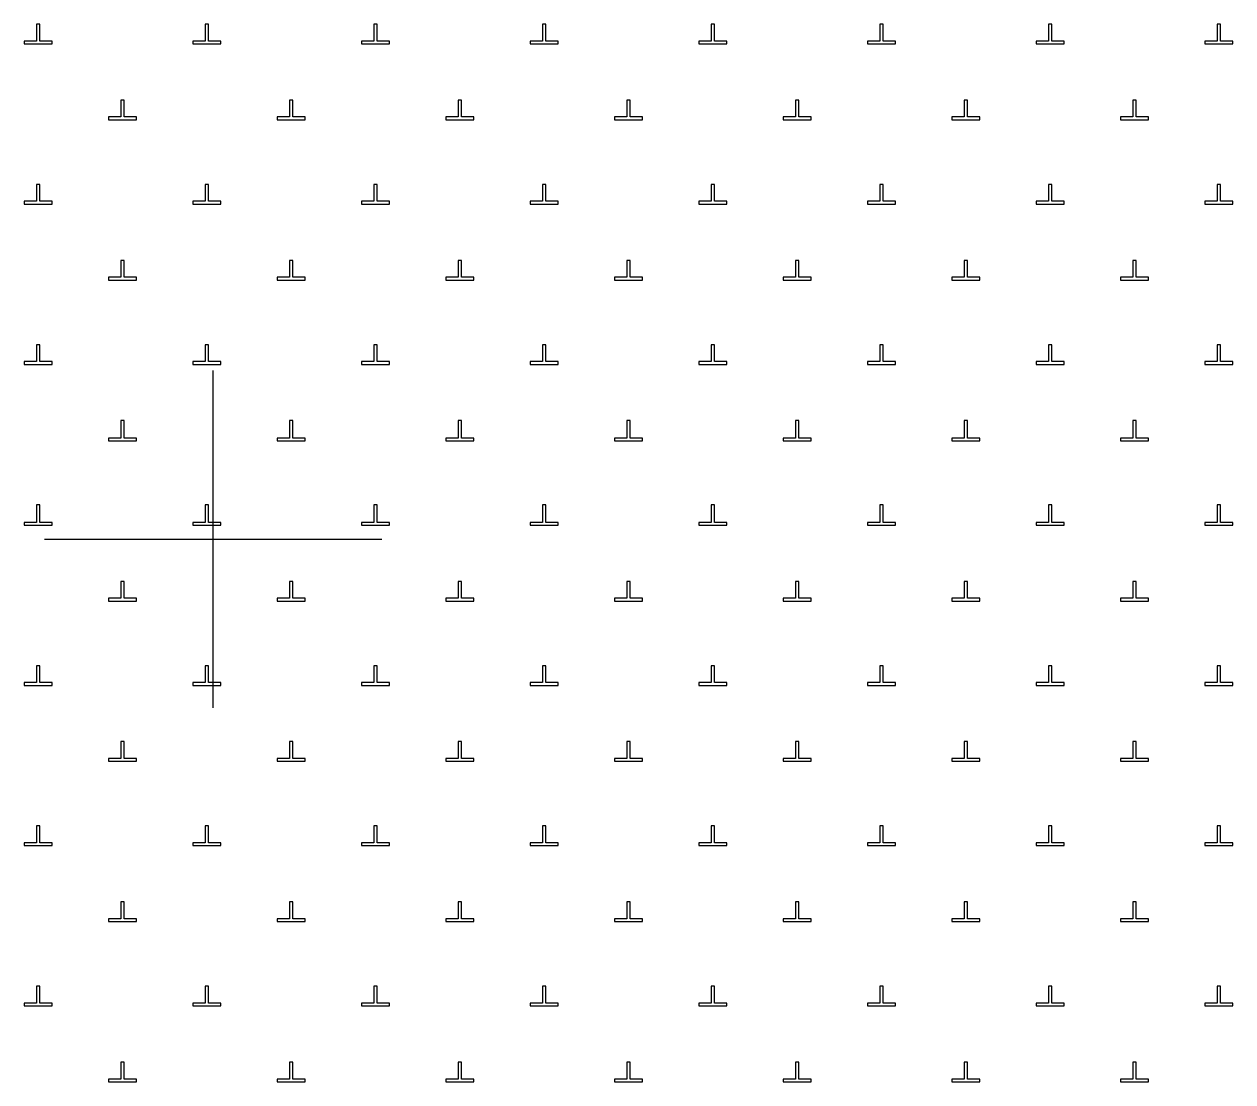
# Model space of a CAD drawing. Extents: x 550890 to 551618, y 1839259 to 1840146.
# Drawn here: x 551496.64 to 551518.14, y 1839890.35 to 1839909.16 of the extents above; entities that cross this region are included whole.
import ezdxf

# ---------------------------------------------------------------- set-up
doc = ezdxf.new("R2010")
doc.units = 0
doc.layers.add('Level 19', color=7, linetype='Continuous')
doc.layers.add('Level 63', color=7, linetype='Continuous')

msp = doc.modelspace()

# ---------------------------------------------------------------- linework, layer by layer
at = {"layer": 'Level 19'}
for p, q in [((551496.92, 1839909.16), (551496.86, 1839909.16)), ((551496.86, 1839909.16), (551496.86, 1839908.86)), ((551496.92, 1839908.86), (551496.92, 1839909.16)), ((551499.92, 1839909.16), (551499.86, 1839909.16)), ((551499.86, 1839909.16), (551499.86, 1839908.86)), ((551499.92, 1839908.86), (551499.92, 1839909.16)), ((551502.92, 1839909.16), (551502.86, 1839909.16)), ((551502.86, 1839909.16), (551502.86, 1839908.86)), ((551502.92, 1839908.86), (551502.92, 1839909.16)), ((551505.92, 1839909.16), (551505.86, 1839909.16)), ((551505.86, 1839909.16), (551505.86, 1839908.86)), ((551505.92, 1839908.86), (551505.92, 1839909.16)), ((551508.92, 1839909.16), (551508.86, 1839909.16)), ((551508.86, 1839909.16), (551508.86, 1839908.86)), ((551508.92, 1839908.86), (551508.92, 1839909.16)), ((551511.92, 1839909.16), (551511.86, 1839909.16)), ((551511.86, 1839909.16), (551511.86, 1839908.86)), ((551511.92, 1839908.86), (551511.92, 1839909.16)), ((551514.92, 1839909.16), (551514.86, 1839909.16)), ((551514.86, 1839909.16), (551514.86, 1839908.86)), ((551514.92, 1839908.86), (551514.92, 1839909.16)), ((551517.92, 1839909.16), (551517.86, 1839909.16)), ((551517.86, 1839909.16), (551517.86, 1839908.86)), ((551517.92, 1839908.86), (551517.92, 1839909.16)), ((551496.86, 1839908.86), (551496.64, 1839908.86)), ((551496.64, 1839908.86), (551496.64, 1839908.81)), ((551496.64, 1839908.81), (551497.14, 1839908.81)), ((551497.14, 1839908.86), (551496.92, 1839908.86)), ((551497.14, 1839908.81), (551497.14, 1839908.86)), ((551499.86, 1839908.86), (551499.64, 1839908.86)), ((551499.64, 1839908.86), (551499.64, 1839908.81)), ((551499.64, 1839908.81), (551500.14, 1839908.81)), ((551500.14, 1839908.86), (551499.92, 1839908.86)), ((551500.14, 1839908.81), (551500.14, 1839908.86)), ((551502.86, 1839908.86), (551502.64, 1839908.86)), ((551502.64, 1839908.86), (551502.64, 1839908.81)), ((551502.64, 1839908.81), (551503.14, 1839908.81)), ((551503.14, 1839908.86), (551502.92, 1839908.86)), ((551503.14, 1839908.81), (551503.14, 1839908.86)), ((551505.86, 1839908.86), (551505.64, 1839908.86)), ((551505.64, 1839908.86), (551505.64, 1839908.81)), ((551505.64, 1839908.81), (551506.14, 1839908.81)), ((551506.14, 1839908.86), (551505.92, 1839908.86)), ((551506.14, 1839908.81), (551506.14, 1839908.86)), ((551508.86, 1839908.86), (551508.64, 1839908.86)), ((551508.64, 1839908.86), (551508.64, 1839908.81)), ((551508.64, 1839908.81), (551509.14, 1839908.81)), ((551509.14, 1839908.86), (551508.92, 1839908.86)), ((551509.14, 1839908.81), (551509.14, 1839908.86)), ((551511.86, 1839908.86), (551511.64, 1839908.86)), ((551511.64, 1839908.86), (551511.64, 1839908.81)), ((551511.64, 1839908.81), (551512.14, 1839908.81)), ((551512.14, 1839908.86), (551511.92, 1839908.86)), ((551512.14, 1839908.81), (551512.14, 1839908.86)), ((551514.86, 1839908.86), (551514.64, 1839908.86)), ((551514.64, 1839908.86), (551514.64, 1839908.81)), ((551514.64, 1839908.81), (551515.14, 1839908.81)), ((551515.14, 1839908.86), (551514.92, 1839908.86)), ((551515.14, 1839908.81), (551515.14, 1839908.86)), ((551517.86, 1839908.86), (551517.64, 1839908.86)), ((551517.64, 1839908.86), (551517.64, 1839908.81)), ((551517.64, 1839908.81), (551518.14, 1839908.81)), ((551518.14, 1839908.86), (551517.92, 1839908.86)), ((551518.14, 1839908.81), (551518.14, 1839908.86)), ((551498.42, 1839907.81), (551498.36, 1839907.81)), ((551498.36, 1839907.81), (551498.36, 1839907.51)), ((551498.42, 1839907.51), (551498.42, 1839907.81)), ((551501.42, 1839907.81), (551501.36, 1839907.81)), ((551501.36, 1839907.81), (551501.36, 1839907.51)), ((551501.42, 1839907.51), (551501.42, 1839907.81)), ((551504.42, 1839907.81), (551504.36, 1839907.81)), ((551504.36, 1839907.81), (551504.36, 1839907.51)), ((551504.42, 1839907.51), (551504.42, 1839907.81)), ((551507.42, 1839907.81), (551507.36, 1839907.81)), ((551507.36, 1839907.81), (551507.36, 1839907.51)), ((551507.42, 1839907.51), (551507.42, 1839907.81)), ((551510.42, 1839907.81), (551510.36, 1839907.81)), ((551510.36, 1839907.81), (551510.36, 1839907.51)), ((551510.42, 1839907.51), (551510.42, 1839907.81)), ((551513.42, 1839907.81), (551513.36, 1839907.81)), ((551513.36, 1839907.81), (551513.36, 1839907.51)), ((551513.42, 1839907.51), (551513.42, 1839907.81)), ((551516.42, 1839907.81), (551516.36, 1839907.81)), ((551516.36, 1839907.81), (551516.36, 1839907.51)), ((551516.42, 1839907.51), (551516.42, 1839907.81)), ((551498.36, 1839907.51), (551498.14, 1839907.51)), ((551498.14, 1839907.51), (551498.14, 1839907.46)), ((551498.14, 1839907.46), (551498.64, 1839907.46)), ((551498.64, 1839907.51), (551498.42, 1839907.51)), ((551498.64, 1839907.46), (551498.64, 1839907.51)), ((551501.36, 1839907.51), (551501.14, 1839907.51)), ((551501.14, 1839907.51), (551501.14, 1839907.46)), ((551501.14, 1839907.46), (551501.64, 1839907.46)), ((551501.64, 1839907.51), (551501.42, 1839907.51)), ((551501.64, 1839907.46), (551501.64, 1839907.51)), ((551504.36, 1839907.51), (551504.14, 1839907.51)), ((551504.14, 1839907.51), (551504.14, 1839907.46)), ((551504.14, 1839907.46), (551504.64, 1839907.46)), ((551504.64, 1839907.51), (551504.42, 1839907.51)), ((551504.64, 1839907.46), (551504.64, 1839907.51)), ((551507.36, 1839907.51), (551507.14, 1839907.51)), ((551507.14, 1839907.51), (551507.14, 1839907.46)), ((551507.14, 1839907.46), (551507.64, 1839907.46)), ((551507.64, 1839907.51), (551507.42, 1839907.51)), ((551507.64, 1839907.46), (551507.64, 1839907.51)), ((551510.36, 1839907.51), (551510.14, 1839907.51)), ((551510.14, 1839907.51), (551510.14, 1839907.46)), ((551510.14, 1839907.46), (551510.64, 1839907.46)), ((551510.64, 1839907.51), (551510.42, 1839907.51)), ((551510.64, 1839907.46), (551510.64, 1839907.51)), ((551513.36, 1839907.51), (551513.14, 1839907.51)), ((551513.14, 1839907.51), (551513.14, 1839907.46)), ((551513.14, 1839907.46), (551513.64, 1839907.46)), ((551513.64, 1839907.51), (551513.42, 1839907.51)), ((551513.64, 1839907.46), (551513.64, 1839907.51)), ((551516.36, 1839907.51), (551516.14, 1839907.51)), ((551516.14, 1839907.51), (551516.14, 1839907.46)), ((551516.14, 1839907.46), (551516.64, 1839907.46)), ((551516.64, 1839907.51), (551516.42, 1839907.51)), ((551516.64, 1839907.46), (551516.64, 1839907.51)), ((551496.92, 1839906.31), (551496.86, 1839906.31)), ((551496.86, 1839906.31), (551496.86, 1839906.01)), ((551496.92, 1839906.01), (551496.92, 1839906.31)), ((551499.92, 1839906.31), (551499.86, 1839906.31)), ((551499.86, 1839906.31), (551499.86, 1839906.01)), ((551499.92, 1839906.01), (551499.92, 1839906.31)), ((551502.92, 1839906.31), (551502.86, 1839906.31)), ((551502.86, 1839906.31), (551502.86, 1839906.01)), ((551502.92, 1839906.01), (551502.92, 1839906.31)), ((551505.92, 1839906.31), (551505.86, 1839906.31)), ((551505.86, 1839906.31), (551505.86, 1839906.01)), ((551505.92, 1839906.01), (551505.92, 1839906.31)), ((551508.92, 1839906.31), (551508.86, 1839906.31)), ((551508.86, 1839906.31), (551508.86, 1839906.01)), ((551508.92, 1839906.01), (551508.92, 1839906.31)), ((551511.92, 1839906.31), (551511.86, 1839906.31)), ((551511.86, 1839906.31), (551511.86, 1839906.01)), ((551511.92, 1839906.01), (551511.92, 1839906.31)), ((551514.92, 1839906.31), (551514.86, 1839906.31)), ((551514.86, 1839906.31), (551514.86, 1839906.01)), ((551514.92, 1839906.01), (551514.92, 1839906.31)), ((551517.92, 1839906.31), (551517.86, 1839906.31)), ((551517.86, 1839906.31), (551517.86, 1839906.01)), ((551517.92, 1839906.01), (551517.92, 1839906.31)), ((551496.86, 1839906.01), (551496.64, 1839906.01)), ((551496.64, 1839906.01), (551496.64, 1839905.96)), ((551496.64, 1839905.96), (551497.14, 1839905.96)), ((551497.14, 1839906.01), (551496.92, 1839906.01)), ((551497.14, 1839905.96), (551497.14, 1839906.01)), ((551499.86, 1839906.01), (551499.64, 1839906.01)), ((551499.64, 1839906.01), (551499.64, 1839905.96)), ((551499.64, 1839905.96), (551500.14, 1839905.96)), ((551500.14, 1839906.01), (551499.92, 1839906.01)), ((551500.14, 1839905.96), (551500.14, 1839906.01)), ((551502.86, 1839906.01), (551502.64, 1839906.01)), ((551502.64, 1839906.01), (551502.64, 1839905.96)), ((551502.64, 1839905.96), (551503.14, 1839905.96)), ((551503.14, 1839906.01), (551502.92, 1839906.01)), ((551503.14, 1839905.96), (551503.14, 1839906.01)), ((551505.86, 1839906.01), (551505.64, 1839906.01)), ((551505.64, 1839906.01), (551505.64, 1839905.96)), ((551505.64, 1839905.96), (551506.14, 1839905.96)), ((551506.14, 1839906.01), (551505.92, 1839906.01)), ((551506.14, 1839905.96), (551506.14, 1839906.01)), ((551508.86, 1839906.01), (551508.64, 1839906.01)), ((551508.64, 1839906.01), (551508.64, 1839905.96)), ((551508.64, 1839905.96), (551509.14, 1839905.96)), ((551509.14, 1839906.01), (551508.92, 1839906.01)), ((551509.14, 1839905.96), (551509.14, 1839906.01)), ((551511.86, 1839906.01), (551511.64, 1839906.01)), ((551511.64, 1839906.01), (551511.64, 1839905.96)), ((551511.64, 1839905.96), (551512.14, 1839905.96)), ((551512.14, 1839906.01), (551511.92, 1839906.01)), ((551512.14, 1839905.96), (551512.14, 1839906.01)), ((551514.86, 1839906.01), (551514.64, 1839906.01)), ((551514.64, 1839906.01), (551514.64, 1839905.96)), ((551514.64, 1839905.96), (551515.14, 1839905.96)), ((551515.14, 1839906.01), (551514.92, 1839906.01)), ((551515.14, 1839905.96), (551515.14, 1839906.01)), ((551517.86, 1839906.01), (551517.64, 1839906.01)), ((551517.64, 1839906.01), (551517.64, 1839905.96)), ((551517.64, 1839905.96), (551518.14, 1839905.96)), ((551518.14, 1839906.01), (551517.92, 1839906.01)), ((551518.14, 1839905.96), (551518.14, 1839906.01)), ((551498.42, 1839904.96), (551498.36, 1839904.96)), ((551498.36, 1839904.96), (551498.36, 1839904.66)), ((551498.42, 1839904.66), (551498.42, 1839904.96)), ((551501.42, 1839904.96), (551501.36, 1839904.96)), ((551501.36, 1839904.96), (551501.36, 1839904.66)), ((551501.42, 1839904.66), (551501.42, 1839904.96)), ((551504.42, 1839904.96), (551504.36, 1839904.96)), ((551504.36, 1839904.96), (551504.36, 1839904.66)), ((551504.42, 1839904.66), (551504.42, 1839904.96)), ((551507.42, 1839904.96), (551507.36, 1839904.96)), ((551507.36, 1839904.96), (551507.36, 1839904.66)), ((551507.42, 1839904.66), (551507.42, 1839904.96)), ((551510.42, 1839904.96), (551510.36, 1839904.96)), ((551510.36, 1839904.96), (551510.36, 1839904.66)), ((551510.42, 1839904.66), (551510.42, 1839904.96)), ((551513.42, 1839904.96), (551513.36, 1839904.96)), ((551513.36, 1839904.96), (551513.36, 1839904.66)), ((551513.42, 1839904.66), (551513.42, 1839904.96)), ((551516.42, 1839904.96), (551516.36, 1839904.96)), ((551516.36, 1839904.96), (551516.36, 1839904.66)), ((551516.42, 1839904.66), (551516.42, 1839904.96)), ((551498.36, 1839904.66), (551498.14, 1839904.66)), ((551498.14, 1839904.66), (551498.14, 1839904.61)), ((551498.64, 1839904.66), (551498.42, 1839904.66)), ((551498.64, 1839904.61), (551498.64, 1839904.66)), ((551501.36, 1839904.66), (551501.14, 1839904.66)), ((551501.14, 1839904.66), (551501.14, 1839904.61)), ((551501.64, 1839904.66), (551501.42, 1839904.66)), ((551501.64, 1839904.61), (551501.64, 1839904.66)), ((551504.36, 1839904.66), (551504.14, 1839904.66)), ((551504.14, 1839904.66), (551504.14, 1839904.61)), ((551504.64, 1839904.66), (551504.42, 1839904.66)), ((551504.64, 1839904.61), (551504.64, 1839904.66)), ((551507.36, 1839904.66), (551507.14, 1839904.66)), ((551507.14, 1839904.66), (551507.14, 1839904.61)), ((551507.64, 1839904.66), (551507.42, 1839904.66)), ((551507.64, 1839904.61), (551507.64, 1839904.66)), ((551510.36, 1839904.66), (551510.14, 1839904.66)), ((551510.14, 1839904.66), (551510.14, 1839904.61)), ((551510.64, 1839904.66), (551510.42, 1839904.66)), ((551510.64, 1839904.61), (551510.64, 1839904.66)), ((551513.36, 1839904.66), (551513.14, 1839904.66)), ((551513.14, 1839904.66), (551513.14, 1839904.61)), ((551513.64, 1839904.66), (551513.42, 1839904.66)), ((551513.64, 1839904.61), (551513.64, 1839904.66)), ((551516.36, 1839904.66), (551516.14, 1839904.66)), ((551516.14, 1839904.66), (551516.14, 1839904.61)), ((551516.64, 1839904.66), (551516.42, 1839904.66)), ((551516.64, 1839904.61), (551516.64, 1839904.66)), ((551498.14, 1839904.61), (551498.64, 1839904.61)), ((551501.14, 1839904.61), (551501.64, 1839904.61)), ((551504.14, 1839904.61), (551504.64, 1839904.61)), ((551507.14, 1839904.61), (551507.64, 1839904.61)), ((551510.14, 1839904.61), (551510.64, 1839904.61)), ((551513.14, 1839904.61), (551513.64, 1839904.61)), ((551516.14, 1839904.61), (551516.64, 1839904.61)), ((551496.92, 1839903.46), (551496.86, 1839903.46)), ((551496.86, 1839903.46), (551496.86, 1839903.16)), ((551496.92, 1839903.16), (551496.92, 1839903.46)), ((551499.92, 1839903.46), (551499.86, 1839903.46)), ((551499.86, 1839903.46), (551499.86, 1839903.16)), ((551499.92, 1839903.16), (551499.92, 1839903.46)), ((551502.92, 1839903.46), (551502.86, 1839903.46)), ((551502.86, 1839903.46), (551502.86, 1839903.16)), ((551502.92, 1839903.16), (551502.92, 1839903.46)), ((551505.92, 1839903.46), (551505.86, 1839903.46)), ((551505.86, 1839903.46), (551505.86, 1839903.16)), ((551505.92, 1839903.16), (551505.92, 1839903.46)), ((551508.92, 1839903.46), (551508.86, 1839903.46)), ((551508.86, 1839903.46), (551508.86, 1839903.16)), ((551508.92, 1839903.16), (551508.92, 1839903.46)), ((551511.92, 1839903.46), (551511.86, 1839903.46)), ((551511.86, 1839903.46), (551511.86, 1839903.16)), ((551511.92, 1839903.16), (551511.92, 1839903.46)), ((551514.92, 1839903.46), (551514.86, 1839903.46)), ((551514.86, 1839903.46), (551514.86, 1839903.16)), ((551514.92, 1839903.16), (551514.92, 1839903.46)), ((551517.92, 1839903.46), (551517.86, 1839903.46)), ((551517.86, 1839903.46), (551517.86, 1839903.16)), ((551517.92, 1839903.16), (551517.92, 1839903.46)), ((551496.86, 1839903.16), (551496.64, 1839903.16)), ((551496.64, 1839903.16), (551496.64, 1839903.11)), ((551497.14, 1839903.16), (551496.92, 1839903.16)), ((551497.14, 1839903.11), (551497.14, 1839903.16)), ((551499.86, 1839903.16), (551499.64, 1839903.16)), ((551499.64, 1839903.16), (551499.64, 1839903.11)), ((551500.14, 1839903.16), (551499.92, 1839903.16)), ((551500.14, 1839903.11), (551500.14, 1839903.16)), ((551502.86, 1839903.16), (551502.64, 1839903.16)), ((551502.64, 1839903.16), (551502.64, 1839903.11)), ((551503.14, 1839903.16), (551502.92, 1839903.16)), ((551503.14, 1839903.11), (551503.14, 1839903.16)), ((551505.86, 1839903.16), (551505.64, 1839903.16)), ((551505.64, 1839903.16), (551505.64, 1839903.11)), ((551506.14, 1839903.16), (551505.92, 1839903.16)), ((551506.14, 1839903.11), (551506.14, 1839903.16)), ((551508.86, 1839903.16), (551508.64, 1839903.16)), ((551508.64, 1839903.16), (551508.64, 1839903.11)), ((551509.14, 1839903.16), (551508.92, 1839903.16)), ((551509.14, 1839903.11), (551509.14, 1839903.16)), ((551511.86, 1839903.16), (551511.64, 1839903.16)), ((551511.64, 1839903.16), (551511.64, 1839903.11)), ((551512.14, 1839903.16), (551511.92, 1839903.16)), ((551512.14, 1839903.11), (551512.14, 1839903.16)), ((551514.86, 1839903.16), (551514.64, 1839903.16)), ((551514.64, 1839903.16), (551514.64, 1839903.11)), ((551515.14, 1839903.16), (551514.92, 1839903.16)), ((551515.14, 1839903.11), (551515.14, 1839903.16)), ((551517.86, 1839903.16), (551517.64, 1839903.16)), ((551517.64, 1839903.16), (551517.64, 1839903.11)), ((551518.14, 1839903.16), (551517.92, 1839903.16)), ((551518.14, 1839903.11), (551518.14, 1839903.16)), ((551496.64, 1839903.11), (551497.14, 1839903.11)), ((551499.64, 1839903.11), (551500.14, 1839903.11)), ((551502.64, 1839903.11), (551503.14, 1839903.11)), ((551505.64, 1839903.11), (551506.14, 1839903.11)), ((551508.64, 1839903.11), (551509.14, 1839903.11)), ((551511.64, 1839903.11), (551512.14, 1839903.11)), ((551514.64, 1839903.11), (551515.14, 1839903.11)), ((551517.64, 1839903.11), (551518.14, 1839903.11)), ((551498.42, 1839902.11), (551498.36, 1839902.11)), ((551498.36, 1839902.11), (551498.36, 1839901.8)), ((551498.42, 1839901.8), (551498.42, 1839902.11)), ((551501.42, 1839902.11), (551501.36, 1839902.11)), ((551501.36, 1839902.11), (551501.36, 1839901.8)), ((551501.42, 1839901.8), (551501.42, 1839902.11)), ((551504.42, 1839902.11), (551504.36, 1839902.11)), ((551504.36, 1839902.11), (551504.36, 1839901.8)), ((551504.42, 1839901.8), (551504.42, 1839902.11)), ((551507.42, 1839902.11), (551507.36, 1839902.11)), ((551507.36, 1839902.11), (551507.36, 1839901.8)), ((551507.42, 1839901.8), (551507.42, 1839902.11)), ((551510.42, 1839902.11), (551510.36, 1839902.11)), ((551510.36, 1839902.11), (551510.36, 1839901.8)), ((551510.42, 1839901.8), (551510.42, 1839902.11)), ((551513.42, 1839902.11), (551513.36, 1839902.11)), ((551513.36, 1839902.11), (551513.36, 1839901.8)), ((551513.42, 1839901.8), (551513.42, 1839902.11)), ((551516.42, 1839902.11), (551516.36, 1839902.11)), ((551516.36, 1839902.11), (551516.36, 1839901.8)), ((551516.42, 1839901.8), (551516.42, 1839902.11)), ((551498.36, 1839901.8), (551498.14, 1839901.8)), ((551498.14, 1839901.8), (551498.14, 1839901.75)), ((551498.14, 1839901.75), (551498.64, 1839901.75)), ((551498.64, 1839901.8), (551498.42, 1839901.8)), ((551498.64, 1839901.75), (551498.64, 1839901.8)), ((551501.36, 1839901.8), (551501.14, 1839901.8)), ((551501.14, 1839901.8), (551501.14, 1839901.75)), ((551501.14, 1839901.75), (551501.64, 1839901.75)), ((551501.64, 1839901.8), (551501.42, 1839901.8)), ((551501.64, 1839901.75), (551501.64, 1839901.8)), ((551504.36, 1839901.8), (551504.14, 1839901.8)), ((551504.14, 1839901.8), (551504.14, 1839901.75)), ((551504.14, 1839901.75), (551504.64, 1839901.75)), ((551504.64, 1839901.8), (551504.42, 1839901.8)), ((551504.64, 1839901.75), (551504.64, 1839901.8)), ((551507.36, 1839901.8), (551507.14, 1839901.8)), ((551507.14, 1839901.8), (551507.14, 1839901.75)), ((551507.14, 1839901.75), (551507.64, 1839901.75)), ((551507.64, 1839901.8), (551507.42, 1839901.8)), ((551507.64, 1839901.75), (551507.64, 1839901.8)), ((551510.36, 1839901.8), (551510.14, 1839901.8)), ((551510.14, 1839901.8), (551510.14, 1839901.75)), ((551510.14, 1839901.75), (551510.64, 1839901.75)), ((551510.64, 1839901.8), (551510.42, 1839901.8)), ((551510.64, 1839901.75), (551510.64, 1839901.8)), ((551513.36, 1839901.8), (551513.14, 1839901.8)), ((551513.14, 1839901.8), (551513.14, 1839901.75)), ((551513.14, 1839901.75), (551513.64, 1839901.75)), ((551513.64, 1839901.8), (551513.42, 1839901.8)), ((551513.64, 1839901.75), (551513.64, 1839901.8)), ((551516.36, 1839901.8), (551516.14, 1839901.8)), ((551516.14, 1839901.8), (551516.14, 1839901.75)), ((551516.14, 1839901.75), (551516.64, 1839901.75)), ((551516.64, 1839901.8), (551516.42, 1839901.8)), ((551516.64, 1839901.75), (551516.64, 1839901.8)), ((551496.92, 1839900.61), (551496.86, 1839900.61)), ((551496.86, 1839900.61), (551496.86, 1839900.3)), ((551496.92, 1839900.3), (551496.92, 1839900.61)), ((551499.92, 1839900.61), (551499.86, 1839900.61)), ((551499.86, 1839900.61), (551499.86, 1839900.3)), ((551499.92, 1839900.3), (551499.92, 1839900.61)), ((551502.92, 1839900.61), (551502.86, 1839900.61)), ((551502.86, 1839900.61), (551502.86, 1839900.3)), ((551502.92, 1839900.3), (551502.92, 1839900.61)), ((551505.92, 1839900.61), (551505.86, 1839900.61)), ((551505.86, 1839900.61), (551505.86, 1839900.3)), ((551505.92, 1839900.3), (551505.92, 1839900.61)), ((551508.92, 1839900.61), (551508.86, 1839900.61)), ((551508.86, 1839900.61), (551508.86, 1839900.3)), ((551508.92, 1839900.3), (551508.92, 1839900.61)), ((551511.92, 1839900.61), (551511.86, 1839900.61)), ((551511.86, 1839900.61), (551511.86, 1839900.3)), ((551511.92, 1839900.3), (551511.92, 1839900.61)), ((551514.92, 1839900.61), (551514.86, 1839900.61)), ((551514.86, 1839900.61), (551514.86, 1839900.3)), ((551514.92, 1839900.3), (551514.92, 1839900.61)), ((551517.92, 1839900.61), (551517.86, 1839900.61)), ((551517.86, 1839900.61), (551517.86, 1839900.3)), ((551517.92, 1839900.3), (551517.92, 1839900.61)), ((551496.86, 1839900.3), (551496.64, 1839900.3)), ((551496.64, 1839900.3), (551496.64, 1839900.25)), ((551496.64, 1839900.25), (551497.14, 1839900.25)), ((551497.14, 1839900.3), (551496.92, 1839900.3)), ((551497.14, 1839900.25), (551497.14, 1839900.3)), ((551499.86, 1839900.3), (551499.64, 1839900.3)), ((551499.64, 1839900.3), (551499.64, 1839900.25)), ((551499.64, 1839900.25), (551500.14, 1839900.25)), ((551500.14, 1839900.3), (551499.92, 1839900.3)), ((551500.14, 1839900.25), (551500.14, 1839900.3)), ((551502.86, 1839900.3), (551502.64, 1839900.3)), ((551502.64, 1839900.3), (551502.64, 1839900.25)), ((551502.64, 1839900.25), (551503.14, 1839900.25)), ((551503.14, 1839900.3), (551502.92, 1839900.3)), ((551503.14, 1839900.25), (551503.14, 1839900.3)), ((551505.86, 1839900.3), (551505.64, 1839900.3)), ((551505.64, 1839900.3), (551505.64, 1839900.25)), ((551505.64, 1839900.25), (551506.14, 1839900.25)), ((551506.14, 1839900.3), (551505.92, 1839900.3)), ((551506.14, 1839900.25), (551506.14, 1839900.3)), ((551508.86, 1839900.3), (551508.64, 1839900.3)), ((551508.64, 1839900.3), (551508.64, 1839900.25)), ((551508.64, 1839900.25), (551509.14, 1839900.25)), ((551509.14, 1839900.3), (551508.92, 1839900.3)), ((551509.14, 1839900.25), (551509.14, 1839900.3)), ((551511.86, 1839900.3), (551511.64, 1839900.3)), ((551511.64, 1839900.3), (551511.64, 1839900.25)), ((551511.64, 1839900.25), (551512.14, 1839900.25)), ((551512.14, 1839900.3), (551511.92, 1839900.3)), ((551512.14, 1839900.25), (551512.14, 1839900.3)), ((551514.86, 1839900.3), (551514.64, 1839900.3)), ((551514.64, 1839900.3), (551514.64, 1839900.25)), ((551514.64, 1839900.25), (551515.14, 1839900.25)), ((551515.14, 1839900.3), (551514.92, 1839900.3)), ((551515.14, 1839900.25), (551515.14, 1839900.3)), ((551517.86, 1839900.3), (551517.64, 1839900.3)), ((551517.64, 1839900.3), (551517.64, 1839900.25)), ((551517.64, 1839900.25), (551518.14, 1839900.25)), ((551518.14, 1839900.3), (551517.92, 1839900.3)), ((551518.14, 1839900.25), (551518.14, 1839900.3)), ((551498.42, 1839899.25), (551498.36, 1839899.25)), ((551498.36, 1839899.25), (551498.36, 1839898.95)), ((551498.42, 1839898.95), (551498.42, 1839899.25)), ((551501.42, 1839899.25), (551501.36, 1839899.25)), ((551501.36, 1839899.25), (551501.36, 1839898.95)), ((551501.42, 1839898.95), (551501.42, 1839899.25)), ((551504.42, 1839899.25), (551504.36, 1839899.25)), ((551504.36, 1839899.25), (551504.36, 1839898.95)), ((551504.42, 1839898.95), (551504.42, 1839899.25)), ((551507.42, 1839899.25), (551507.36, 1839899.25)), ((551507.36, 1839899.25), (551507.36, 1839898.95)), ((551507.42, 1839898.95), (551507.42, 1839899.25)), ((551510.42, 1839899.25), (551510.36, 1839899.25)), ((551510.36, 1839899.25), (551510.36, 1839898.95)), ((551510.42, 1839898.95), (551510.42, 1839899.25)), ((551513.42, 1839899.25), (551513.36, 1839899.25)), ((551513.36, 1839899.25), (551513.36, 1839898.95)), ((551513.42, 1839898.95), (551513.42, 1839899.25)), ((551516.42, 1839899.25), (551516.36, 1839899.25)), ((551516.36, 1839899.25), (551516.36, 1839898.95)), ((551516.42, 1839898.95), (551516.42, 1839899.25)), ((551498.36, 1839898.95), (551498.14, 1839898.95)), ((551498.14, 1839898.95), (551498.14, 1839898.9)), ((551498.14, 1839898.9), (551498.64, 1839898.9)), ((551498.64, 1839898.95), (551498.42, 1839898.95)), ((551498.64, 1839898.9), (551498.64, 1839898.95)), ((551501.36, 1839898.95), (551501.14, 1839898.95)), ((551501.14, 1839898.95), (551501.14, 1839898.9)), ((551501.14, 1839898.9), (551501.64, 1839898.9)), ((551501.64, 1839898.95), (551501.42, 1839898.95)), ((551501.64, 1839898.9), (551501.64, 1839898.95)), ((551504.36, 1839898.95), (551504.14, 1839898.95)), ((551504.14, 1839898.95), (551504.14, 1839898.9)), ((551504.14, 1839898.9), (551504.64, 1839898.9)), ((551504.64, 1839898.95), (551504.42, 1839898.95)), ((551504.64, 1839898.9), (551504.64, 1839898.95)), ((551507.36, 1839898.95), (551507.14, 1839898.95)), ((551507.14, 1839898.95), (551507.14, 1839898.9)), ((551507.14, 1839898.9), (551507.64, 1839898.9)), ((551507.64, 1839898.95), (551507.42, 1839898.95)), ((551507.64, 1839898.9), (551507.64, 1839898.95)), ((551510.36, 1839898.95), (551510.14, 1839898.95)), ((551510.14, 1839898.95), (551510.14, 1839898.9)), ((551510.14, 1839898.9), (551510.64, 1839898.9)), ((551510.64, 1839898.95), (551510.42, 1839898.95)), ((551510.64, 1839898.9), (551510.64, 1839898.95)), ((551513.36, 1839898.95), (551513.14, 1839898.95)), ((551513.14, 1839898.95), (551513.14, 1839898.9)), ((551513.14, 1839898.9), (551513.64, 1839898.9)), ((551513.64, 1839898.95), (551513.42, 1839898.95)), ((551513.64, 1839898.9), (551513.64, 1839898.95)), ((551516.36, 1839898.95), (551516.14, 1839898.95)), ((551516.14, 1839898.95), (551516.14, 1839898.9)), ((551516.14, 1839898.9), (551516.64, 1839898.9)), ((551516.64, 1839898.95), (551516.42, 1839898.95)), ((551516.64, 1839898.9), (551516.64, 1839898.95)), ((551496.92, 1839897.75), (551496.86, 1839897.75)), ((551496.86, 1839897.75), (551496.86, 1839897.45)), ((551496.92, 1839897.45), (551496.92, 1839897.75)), ((551499.92, 1839897.75), (551499.86, 1839897.75)), ((551499.86, 1839897.75), (551499.86, 1839897.45)), ((551499.92, 1839897.45), (551499.92, 1839897.75)), ((551502.92, 1839897.75), (551502.86, 1839897.75)), ((551502.86, 1839897.75), (551502.86, 1839897.45)), ((551502.92, 1839897.45), (551502.92, 1839897.75)), ((551505.92, 1839897.75), (551505.86, 1839897.75)), ((551505.86, 1839897.75), (551505.86, 1839897.45)), ((551505.92, 1839897.45), (551505.92, 1839897.75)), ((551508.92, 1839897.75), (551508.86, 1839897.75)), ((551508.86, 1839897.75), (551508.86, 1839897.45)), ((551508.92, 1839897.45), (551508.92, 1839897.75)), ((551511.92, 1839897.75), (551511.86, 1839897.75)), ((551511.86, 1839897.75), (551511.86, 1839897.45)), ((551511.92, 1839897.45), (551511.92, 1839897.75)), ((551514.92, 1839897.75), (551514.86, 1839897.75)), ((551514.86, 1839897.75), (551514.86, 1839897.45)), ((551514.92, 1839897.45), (551514.92, 1839897.75)), ((551517.92, 1839897.75), (551517.86, 1839897.75)), ((551517.86, 1839897.75), (551517.86, 1839897.45)), ((551517.92, 1839897.45), (551517.92, 1839897.75)), ((551496.86, 1839897.45), (551496.64, 1839897.45)), ((551496.64, 1839897.45), (551496.64, 1839897.4)), ((551496.64, 1839897.4), (551497.14, 1839897.4)), ((551497.14, 1839897.45), (551496.92, 1839897.45)), ((551497.14, 1839897.4), (551497.14, 1839897.45)), ((551499.86, 1839897.45), (551499.64, 1839897.45)), ((551499.64, 1839897.45), (551499.64, 1839897.4)), ((551499.64, 1839897.4), (551500.14, 1839897.4)), ((551500.14, 1839897.45), (551499.92, 1839897.45)), ((551500.14, 1839897.4), (551500.14, 1839897.45)), ((551502.86, 1839897.45), (551502.64, 1839897.45)), ((551502.64, 1839897.45), (551502.64, 1839897.4)), ((551502.64, 1839897.4), (551503.14, 1839897.4)), ((551503.14, 1839897.45), (551502.92, 1839897.45)), ((551503.14, 1839897.4), (551503.14, 1839897.45)), ((551505.86, 1839897.45), (551505.64, 1839897.45)), ((551505.64, 1839897.45), (551505.64, 1839897.4)), ((551505.64, 1839897.4), (551506.14, 1839897.4)), ((551506.14, 1839897.45), (551505.92, 1839897.45)), ((551506.14, 1839897.4), (551506.14, 1839897.45)), ((551508.86, 1839897.45), (551508.64, 1839897.45)), ((551508.64, 1839897.45), (551508.64, 1839897.4)), ((551508.64, 1839897.4), (551509.14, 1839897.4)), ((551509.14, 1839897.45), (551508.92, 1839897.45)), ((551509.14, 1839897.4), (551509.14, 1839897.45)), ((551511.86, 1839897.45), (551511.64, 1839897.45)), ((551511.64, 1839897.45), (551511.64, 1839897.4)), ((551511.64, 1839897.4), (551512.14, 1839897.4)), ((551512.14, 1839897.45), (551511.92, 1839897.45)), ((551512.14, 1839897.4), (551512.14, 1839897.45)), ((551514.86, 1839897.45), (551514.64, 1839897.45)), ((551514.64, 1839897.45), (551514.64, 1839897.4)), ((551514.64, 1839897.4), (551515.14, 1839897.4)), ((551515.14, 1839897.45), (551514.92, 1839897.45)), ((551515.14, 1839897.4), (551515.14, 1839897.45)), ((551517.86, 1839897.45), (551517.64, 1839897.45)), ((551517.64, 1839897.45), (551517.64, 1839897.4)), ((551517.64, 1839897.4), (551518.14, 1839897.4)), ((551518.14, 1839897.45), (551517.92, 1839897.45)), ((551518.14, 1839897.4), (551518.14, 1839897.45)), ((551498.42, 1839896.4), (551498.36, 1839896.4)), ((551498.36, 1839896.4), (551498.36, 1839896.1)), ((551498.42, 1839896.1), (551498.42, 1839896.4)), ((551501.42, 1839896.4), (551501.36, 1839896.4)), ((551501.36, 1839896.4), (551501.36, 1839896.1)), ((551501.42, 1839896.1), (551501.42, 1839896.4)), ((551504.42, 1839896.4), (551504.36, 1839896.4)), ((551504.36, 1839896.4), (551504.36, 1839896.1)), ((551504.42, 1839896.1), (551504.42, 1839896.4)), ((551507.42, 1839896.4), (551507.36, 1839896.4)), ((551507.36, 1839896.4), (551507.36, 1839896.1)), ((551507.42, 1839896.1), (551507.42, 1839896.4)), ((551510.42, 1839896.4), (551510.36, 1839896.4)), ((551510.36, 1839896.4), (551510.36, 1839896.1)), ((551510.42, 1839896.1), (551510.42, 1839896.4)), ((551513.42, 1839896.4), (551513.36, 1839896.4)), ((551513.36, 1839896.4), (551513.36, 1839896.1)), ((551513.42, 1839896.1), (551513.42, 1839896.4)), ((551516.42, 1839896.4), (551516.36, 1839896.4)), ((551516.36, 1839896.4), (551516.36, 1839896.1)), ((551516.42, 1839896.1), (551516.42, 1839896.4)), ((551498.36, 1839896.1), (551498.14, 1839896.1)), ((551498.14, 1839896.1), (551498.14, 1839896.05)), ((551498.14, 1839896.05), (551498.64, 1839896.05)), ((551498.64, 1839896.1), (551498.42, 1839896.1)), ((551498.64, 1839896.05), (551498.64, 1839896.1)), ((551501.36, 1839896.1), (551501.14, 1839896.1)), ((551501.14, 1839896.1), (551501.14, 1839896.05)), ((551501.14, 1839896.05), (551501.64, 1839896.05)), ((551501.64, 1839896.1), (551501.42, 1839896.1)), ((551501.64, 1839896.05), (551501.64, 1839896.1)), ((551504.36, 1839896.1), (551504.14, 1839896.1)), ((551504.14, 1839896.1), (551504.14, 1839896.05)), ((551504.14, 1839896.05), (551504.64, 1839896.05)), ((551504.64, 1839896.1), (551504.42, 1839896.1)), ((551504.64, 1839896.05), (551504.64, 1839896.1)), ((551507.36, 1839896.1), (551507.14, 1839896.1)), ((551507.14, 1839896.1), (551507.14, 1839896.05)), ((551507.14, 1839896.05), (551507.64, 1839896.05)), ((551507.64, 1839896.1), (551507.42, 1839896.1)), ((551507.64, 1839896.05), (551507.64, 1839896.1)), ((551510.36, 1839896.1), (551510.14, 1839896.1)), ((551510.14, 1839896.1), (551510.14, 1839896.05)), ((551510.14, 1839896.05), (551510.64, 1839896.05)), ((551510.64, 1839896.1), (551510.42, 1839896.1)), ((551510.64, 1839896.05), (551510.64, 1839896.1)), ((551513.36, 1839896.1), (551513.14, 1839896.1)), ((551513.14, 1839896.1), (551513.14, 1839896.05)), ((551513.14, 1839896.05), (551513.64, 1839896.05)), ((551513.64, 1839896.1), (551513.42, 1839896.1)), ((551513.64, 1839896.05), (551513.64, 1839896.1)), ((551516.36, 1839896.1), (551516.14, 1839896.1)), ((551516.14, 1839896.1), (551516.14, 1839896.05)), ((551516.14, 1839896.05), (551516.64, 1839896.05)), ((551516.64, 1839896.1), (551516.42, 1839896.1)), ((551516.64, 1839896.05), (551516.64, 1839896.1)), ((551496.92, 1839894.9), (551496.86, 1839894.9)), ((551496.86, 1839894.9), (551496.86, 1839894.6)), ((551496.92, 1839894.6), (551496.92, 1839894.9)), ((551499.92, 1839894.9), (551499.86, 1839894.9)), ((551499.86, 1839894.9), (551499.86, 1839894.6)), ((551499.92, 1839894.6), (551499.92, 1839894.9)), ((551502.92, 1839894.9), (551502.86, 1839894.9)), ((551502.86, 1839894.9), (551502.86, 1839894.6)), ((551502.92, 1839894.6), (551502.92, 1839894.9)), ((551505.92, 1839894.9), (551505.86, 1839894.9)), ((551505.86, 1839894.9), (551505.86, 1839894.6)), ((551505.92, 1839894.6), (551505.92, 1839894.9)), ((551508.92, 1839894.9), (551508.86, 1839894.9)), ((551508.86, 1839894.9), (551508.86, 1839894.6)), ((551508.92, 1839894.6), (551508.92, 1839894.9)), ((551511.92, 1839894.9), (551511.86, 1839894.9)), ((551511.86, 1839894.9), (551511.86, 1839894.6)), ((551511.92, 1839894.6), (551511.92, 1839894.9)), ((551514.92, 1839894.9), (551514.86, 1839894.9)), ((551514.86, 1839894.9), (551514.86, 1839894.6)), ((551514.92, 1839894.6), (551514.92, 1839894.9)), ((551517.92, 1839894.9), (551517.86, 1839894.9)), ((551517.86, 1839894.9), (551517.86, 1839894.6)), ((551517.92, 1839894.6), (551517.92, 1839894.9)), ((551496.86, 1839894.6), (551496.64, 1839894.6)), ((551496.64, 1839894.6), (551496.64, 1839894.55)), ((551496.64, 1839894.55), (551497.14, 1839894.55)), ((551497.14, 1839894.6), (551496.92, 1839894.6)), ((551497.14, 1839894.55), (551497.14, 1839894.6)), ((551499.86, 1839894.6), (551499.64, 1839894.6)), ((551499.64, 1839894.6), (551499.64, 1839894.55)), ((551499.64, 1839894.55), (551500.14, 1839894.55)), ((551500.14, 1839894.6), (551499.92, 1839894.6)), ((551500.14, 1839894.55), (551500.14, 1839894.6)), ((551502.86, 1839894.6), (551502.64, 1839894.6)), ((551502.64, 1839894.6), (551502.64, 1839894.55)), ((551502.64, 1839894.55), (551503.14, 1839894.55)), ((551503.14, 1839894.6), (551502.92, 1839894.6)), ((551503.14, 1839894.55), (551503.14, 1839894.6)), ((551505.86, 1839894.6), (551505.64, 1839894.6)), ((551505.64, 1839894.6), (551505.64, 1839894.55)), ((551505.64, 1839894.55), (551506.14, 1839894.55)), ((551506.14, 1839894.6), (551505.92, 1839894.6)), ((551506.14, 1839894.55), (551506.14, 1839894.6)), ((551508.86, 1839894.6), (551508.64, 1839894.6)), ((551508.64, 1839894.6), (551508.64, 1839894.55)), ((551508.64, 1839894.55), (551509.14, 1839894.55)), ((551509.14, 1839894.6), (551508.92, 1839894.6)), ((551509.14, 1839894.55), (551509.14, 1839894.6)), ((551511.86, 1839894.6), (551511.64, 1839894.6)), ((551511.64, 1839894.6), (551511.64, 1839894.55)), ((551511.64, 1839894.55), (551512.14, 1839894.55)), ((551512.14, 1839894.6), (551511.92, 1839894.6)), ((551512.14, 1839894.55), (551512.14, 1839894.6)), ((551514.86, 1839894.6), (551514.64, 1839894.6)), ((551514.64, 1839894.6), (551514.64, 1839894.55)), ((551514.64, 1839894.55), (551515.14, 1839894.55)), ((551515.14, 1839894.6), (551514.92, 1839894.6)), ((551515.14, 1839894.55), (551515.14, 1839894.6)), ((551517.86, 1839894.6), (551517.64, 1839894.6)), ((551517.64, 1839894.6), (551517.64, 1839894.55)), ((551517.64, 1839894.55), (551518.14, 1839894.55)), ((551518.14, 1839894.6), (551517.92, 1839894.6)), ((551518.14, 1839894.55), (551518.14, 1839894.6)), ((551498.42, 1839893.55), (551498.36, 1839893.55)), ((551498.36, 1839893.55), (551498.36, 1839893.25)), ((551498.42, 1839893.25), (551498.42, 1839893.55)), ((551501.42, 1839893.55), (551501.36, 1839893.55)), ((551501.36, 1839893.55), (551501.36, 1839893.25)), ((551501.42, 1839893.25), (551501.42, 1839893.55)), ((551504.42, 1839893.55), (551504.36, 1839893.55)), ((551504.36, 1839893.55), (551504.36, 1839893.25)), ((551504.42, 1839893.25), (551504.42, 1839893.55)), ((551507.42, 1839893.55), (551507.36, 1839893.55)), ((551507.36, 1839893.55), (551507.36, 1839893.25)), ((551507.42, 1839893.25), (551507.42, 1839893.55)), ((551510.42, 1839893.55), (551510.36, 1839893.55)), ((551510.36, 1839893.55), (551510.36, 1839893.25)), ((551510.42, 1839893.25), (551510.42, 1839893.55)), ((551513.42, 1839893.55), (551513.36, 1839893.55)), ((551513.36, 1839893.55), (551513.36, 1839893.25)), ((551513.42, 1839893.25), (551513.42, 1839893.55)), ((551516.42, 1839893.55), (551516.36, 1839893.55)), ((551516.36, 1839893.55), (551516.36, 1839893.25)), ((551516.42, 1839893.25), (551516.42, 1839893.55)), ((551498.36, 1839893.25), (551498.14, 1839893.25)), ((551498.14, 1839893.25), (551498.14, 1839893.2)), ((551498.64, 1839893.25), (551498.42, 1839893.25)), ((551498.64, 1839893.2), (551498.64, 1839893.25)), ((551501.36, 1839893.25), (551501.14, 1839893.25)), ((551501.14, 1839893.25), (551501.14, 1839893.2)), ((551501.64, 1839893.25), (551501.42, 1839893.25)), ((551501.64, 1839893.2), (551501.64, 1839893.25)), ((551504.36, 1839893.25), (551504.14, 1839893.25)), ((551504.14, 1839893.25), (551504.14, 1839893.2)), ((551504.64, 1839893.25), (551504.42, 1839893.25)), ((551504.64, 1839893.2), (551504.64, 1839893.25)), ((551507.36, 1839893.25), (551507.14, 1839893.25)), ((551507.14, 1839893.25), (551507.14, 1839893.2)), ((551507.64, 1839893.25), (551507.42, 1839893.25)), ((551507.64, 1839893.2), (551507.64, 1839893.25)), ((551510.36, 1839893.25), (551510.14, 1839893.25)), ((551510.14, 1839893.25), (551510.14, 1839893.2)), ((551510.64, 1839893.25), (551510.42, 1839893.25)), ((551510.64, 1839893.2), (551510.64, 1839893.25)), ((551513.36, 1839893.25), (551513.14, 1839893.25)), ((551513.14, 1839893.25), (551513.14, 1839893.2)), ((551513.64, 1839893.25), (551513.42, 1839893.25)), ((551513.64, 1839893.2), (551513.64, 1839893.25)), ((551516.36, 1839893.25), (551516.14, 1839893.25)), ((551516.14, 1839893.25), (551516.14, 1839893.2)), ((551516.64, 1839893.25), (551516.42, 1839893.25)), ((551516.64, 1839893.2), (551516.64, 1839893.25)), ((551498.14, 1839893.2), (551498.64, 1839893.2)), ((551501.14, 1839893.2), (551501.64, 1839893.2)), ((551504.14, 1839893.2), (551504.64, 1839893.2)), ((551507.14, 1839893.2), (551507.64, 1839893.2)), ((551510.14, 1839893.2), (551510.64, 1839893.2)), ((551513.14, 1839893.2), (551513.64, 1839893.2)), ((551516.14, 1839893.2), (551516.64, 1839893.2)), ((551496.92, 1839892.05), (551496.86, 1839892.05)), ((551496.86, 1839892.05), (551496.86, 1839891.75)), ((551496.92, 1839891.75), (551496.92, 1839892.05)), ((551499.92, 1839892.05), (551499.86, 1839892.05)), ((551499.86, 1839892.05), (551499.86, 1839891.75)), ((551499.92, 1839891.75), (551499.92, 1839892.05)), ((551502.92, 1839892.05), (551502.86, 1839892.05)), ((551502.86, 1839892.05), (551502.86, 1839891.75)), ((551502.92, 1839891.75), (551502.92, 1839892.05)), ((551505.92, 1839892.05), (551505.86, 1839892.05)), ((551505.86, 1839892.05), (551505.86, 1839891.75)), ((551505.92, 1839891.75), (551505.92, 1839892.05)), ((551508.92, 1839892.05), (551508.86, 1839892.05)), ((551508.86, 1839892.05), (551508.86, 1839891.75)), ((551508.92, 1839891.75), (551508.92, 1839892.05)), ((551511.92, 1839892.05), (551511.86, 1839892.05)), ((551511.86, 1839892.05), (551511.86, 1839891.75)), ((551511.92, 1839891.75), (551511.92, 1839892.05)), ((551514.92, 1839892.05), (551514.86, 1839892.05)), ((551514.86, 1839892.05), (551514.86, 1839891.75)), ((551514.92, 1839891.75), (551514.92, 1839892.05)), ((551517.92, 1839892.05), (551517.86, 1839892.05)), ((551517.86, 1839892.05), (551517.86, 1839891.75)), ((551517.92, 1839891.75), (551517.92, 1839892.05)), ((551496.86, 1839891.75), (551496.64, 1839891.75)), ((551496.64, 1839891.75), (551496.64, 1839891.7)), ((551497.14, 1839891.75), (551496.92, 1839891.75)), ((551497.14, 1839891.7), (551497.14, 1839891.75)), ((551499.86, 1839891.75), (551499.64, 1839891.75)), ((551499.64, 1839891.75), (551499.64, 1839891.7)), ((551500.14, 1839891.75), (551499.92, 1839891.75)), ((551500.14, 1839891.7), (551500.14, 1839891.75)), ((551502.86, 1839891.75), (551502.64, 1839891.75)), ((551502.64, 1839891.75), (551502.64, 1839891.7)), ((551503.14, 1839891.75), (551502.92, 1839891.75)), ((551503.14, 1839891.7), (551503.14, 1839891.75)), ((551505.86, 1839891.75), (551505.64, 1839891.75)), ((551505.64, 1839891.75), (551505.64, 1839891.7)), ((551506.14, 1839891.75), (551505.92, 1839891.75)), ((551506.14, 1839891.7), (551506.14, 1839891.75)), ((551508.86, 1839891.75), (551508.64, 1839891.75)), ((551508.64, 1839891.75), (551508.64, 1839891.7)), ((551509.14, 1839891.75), (551508.92, 1839891.75)), ((551509.14, 1839891.7), (551509.14, 1839891.75)), ((551511.86, 1839891.75), (551511.64, 1839891.75)), ((551511.64, 1839891.75), (551511.64, 1839891.7)), ((551512.14, 1839891.75), (551511.92, 1839891.75)), ((551512.14, 1839891.7), (551512.14, 1839891.75)), ((551514.86, 1839891.75), (551514.64, 1839891.75)), ((551514.64, 1839891.75), (551514.64, 1839891.7)), ((551515.14, 1839891.75), (551514.92, 1839891.75)), ((551515.14, 1839891.7), (551515.14, 1839891.75)), ((551517.86, 1839891.75), (551517.64, 1839891.75)), ((551517.64, 1839891.75), (551517.64, 1839891.7)), ((551518.14, 1839891.75), (551517.92, 1839891.75)), ((551518.14, 1839891.7), (551518.14, 1839891.75)), ((551496.64, 1839891.7), (551497.14, 1839891.7)), ((551499.64, 1839891.7), (551500.14, 1839891.7)), ((551502.64, 1839891.7), (551503.14, 1839891.7)), ((551505.64, 1839891.7), (551506.14, 1839891.7)), ((551508.64, 1839891.7), (551509.14, 1839891.7)), ((551511.64, 1839891.7), (551512.14, 1839891.7)), ((551514.64, 1839891.7), (551515.14, 1839891.7)), ((551517.64, 1839891.7), (551518.14, 1839891.7)), ((551498.42, 1839890.7), (551498.36, 1839890.7)), ((551498.36, 1839890.7), (551498.36, 1839890.4)), ((551498.42, 1839890.4), (551498.42, 1839890.7)), ((551501.42, 1839890.7), (551501.36, 1839890.7)), ((551501.36, 1839890.7), (551501.36, 1839890.4)), ((551501.42, 1839890.4), (551501.42, 1839890.7)), ((551504.42, 1839890.7), (551504.36, 1839890.7)), ((551504.36, 1839890.7), (551504.36, 1839890.4)), ((551504.42, 1839890.4), (551504.42, 1839890.7)), ((551507.42, 1839890.7), (551507.36, 1839890.7)), ((551507.36, 1839890.7), (551507.36, 1839890.4)), ((551507.42, 1839890.4), (551507.42, 1839890.7)), ((551510.42, 1839890.7), (551510.36, 1839890.7)), ((551510.36, 1839890.7), (551510.36, 1839890.4)), ((551510.42, 1839890.4), (551510.42, 1839890.7)), ((551513.42, 1839890.7), (551513.36, 1839890.7)), ((551513.36, 1839890.7), (551513.36, 1839890.4)), ((551513.42, 1839890.4), (551513.42, 1839890.7)), ((551516.42, 1839890.7), (551516.36, 1839890.7)), ((551516.36, 1839890.7), (551516.36, 1839890.4)), ((551516.42, 1839890.4), (551516.42, 1839890.7)), ((551498.36, 1839890.4), (551498.14, 1839890.4)), ((551498.14, 1839890.4), (551498.14, 1839890.35)), ((551498.14, 1839890.35), (551498.64, 1839890.35)), ((551498.64, 1839890.4), (551498.42, 1839890.4)), ((551498.64, 1839890.35), (551498.64, 1839890.4)), ((551501.36, 1839890.4), (551501.14, 1839890.4)), ((551501.14, 1839890.4), (551501.14, 1839890.35)), ((551501.14, 1839890.35), (551501.64, 1839890.35)), ((551501.64, 1839890.4), (551501.42, 1839890.4)), ((551501.64, 1839890.35), (551501.64, 1839890.4)), ((551504.36, 1839890.4), (551504.14, 1839890.4)), ((551504.14, 1839890.4), (551504.14, 1839890.35)), ((551504.14, 1839890.35), (551504.64, 1839890.35)), ((551504.64, 1839890.4), (551504.42, 1839890.4)), ((551504.64, 1839890.35), (551504.64, 1839890.4)), ((551507.36, 1839890.4), (551507.14, 1839890.4)), ((551507.14, 1839890.4), (551507.14, 1839890.35)), ((551507.14, 1839890.35), (551507.64, 1839890.35)), ((551507.64, 1839890.4), (551507.42, 1839890.4)), ((551507.64, 1839890.35), (551507.64, 1839890.4)), ((551510.36, 1839890.4), (551510.14, 1839890.4)), ((551510.14, 1839890.4), (551510.14, 1839890.35)), ((551510.14, 1839890.35), (551510.64, 1839890.35)), ((551510.64, 1839890.4), (551510.42, 1839890.4)), ((551510.64, 1839890.35), (551510.64, 1839890.4)), ((551513.36, 1839890.4), (551513.14, 1839890.4)), ((551513.14, 1839890.4), (551513.14, 1839890.35)), ((551513.14, 1839890.35), (551513.64, 1839890.35)), ((551513.64, 1839890.4), (551513.42, 1839890.4)), ((551513.64, 1839890.35), (551513.64, 1839890.4)), ((551516.36, 1839890.4), (551516.14, 1839890.4)), ((551516.14, 1839890.4), (551516.14, 1839890.35)), ((551516.14, 1839890.35), (551516.64, 1839890.35)), ((551516.64, 1839890.4), (551516.42, 1839890.4)), ((551516.64, 1839890.35), (551516.64, 1839890.4))]:
    msp.add_line(p, q, dxfattribs=at)
at = {"layer": 'Level 63'}
for points in [[(551500, 1839897), (551500, 1839903)], [(551497, 1839900), (551503, 1839900)]]:
    msp.add_lwpolyline(points, dxfattribs=at)

doc.saveas('drawing.dxf')
